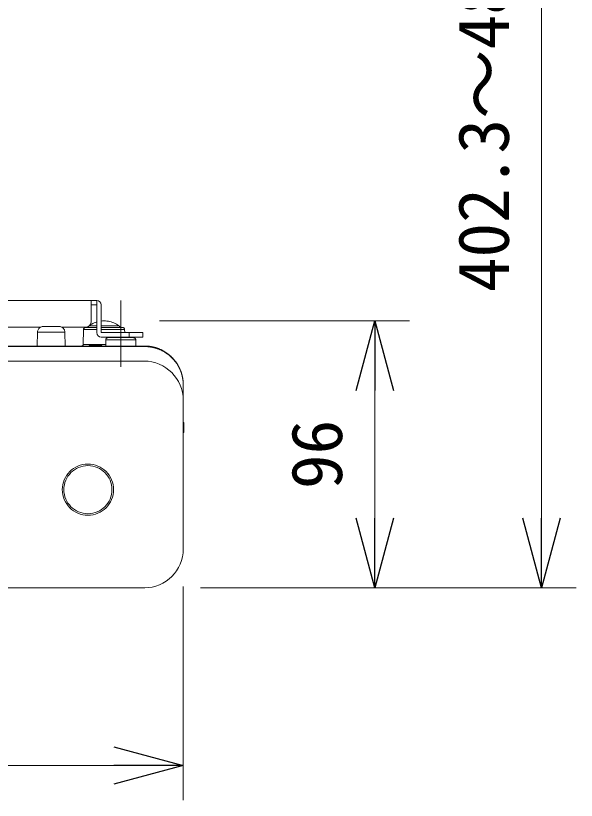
# Model space of a CAD drawing. Units: millimetres, scale not verified. Extents: x -62 to 62, y -56 to 57.
# Drawn here: x -13.39 to 6.77, y 0.35 to 28.58 of the extents above; entities that cross this region are included whole.
import ezdxf
from ezdxf.enums import TextEntityAlignment as Align

# ---------------------------------------------------------------- set-up
doc = ezdxf.new("R2010")
doc.units = ezdxf.units.MM
doc.header["$LTSCALE"] = 0.125
doc.linetypes.add('USER1', pattern=[28.575, 19.05, -3.175, 3.175, -3.175])
doc.layers.add('0-0_0', color=7, linetype='Continuous')
doc.layers.add('0-4_SUNPO', color=3, linetype='Continuous', lineweight=18)
doc.layers.add('0-5_GAIKEI', color=1, linetype='Continuous', lineweight=18)
doc.styles.add('ＭＳ ゴシック', font='')
doc.styles.get('ＭＳ ゴシック').set_extended_font_data('MS Gothic')

# ---------------------------------------------------------------- blocks, each defined once
blk = doc.blocks.new('_Open30')
at = {"layer": '0-0_0'}
blk.add_line((0, 0), (-1, 0), dxfattribs=at)
blk.add_lwpolyline([(-1, 0.26795), (0, 0), (-1, -0.26795)], dxfattribs=at)
blk = doc.blocks.new('D1')
at = {"layer": '0-4_SUNPO'}
for p, q in [((70.0229, 229.2628), (70.0229, 197.9939)), ((57.7571, 195.4939), (71.2729, 195.4939))]:
    blk.add_line(p, q, dxfattribs=at)
at = {"layer": '0-4_SUNPO', "xscale": 2.5, "yscale": 2.5, "rotation": 270}
blk.add_blockref('_Open30', (70.0229, 195.4939), dxfattribs=at)
at = {"layer": '0-4_SUNPO', "color": 7, "style": 'ＭＳ ゴシック'}
blk.add_text('402.3～482.3', height=1.833, rotation=90, dxfattribs=at).set_placement((69.3979, 206.1283), align=Align.BOTTOM_LEFT)
blk = doc.blocks.new('D3')
at = {"layer": '0-4_SUNPO'}
for p, q in [((57.1364, 195.54), (57.1364, 187.8484)), ((23.6364, 194.8916), (23.6364, 187.8484)), ((26.1364, 189.0984), (54.6364, 189.0984))]:
    blk.add_line(p, q, dxfattribs=at)
at = {"layer": '0-4_SUNPO', "xscale": 2.5, "yscale": 2.5, "rotation": 180}
blk.add_blockref('_Open30', (23.6364, 189.0984), dxfattribs=at)
at = {"layer": '0-4_SUNPO', "xscale": 2.5, "yscale": 2.5}
blk.add_blockref('_Open30', (57.1364, 189.0984), dxfattribs=at)
at = {"layer": '0-4_SUNPO', "color": 7, "style": 'ＭＳ ゴシック'}
blk.add_text('335', height=1.833, dxfattribs=at).set_placement((38.5114, 189.7234), align=Align.BOTTOM_LEFT)
blk = doc.blocks.new('D4')
at = {"layer": '0-4_SUNPO'}
for p, q in [((56.2867, 205.0946), (65.2729, 205.0946)), ((64.0229, 197.9939), (64.0229, 202.5946)), ((57.7571, 195.4939), (65.2729, 195.4939))]:
    blk.add_line(p, q, dxfattribs=at)
at = {"layer": '0-4_SUNPO', "xscale": 2.5, "yscale": 2.5}
for p, rotation in [((64.0229, 205.0946), 90), ((64.0229, 195.4939), 270)]:
    blk.add_blockref('_Open30', p, dxfattribs=dict(at, rotation=rotation))
at = {"layer": '0-4_SUNPO', "color": 7, "style": 'ＭＳ ゴシック'}
blk.add_text('96', height=1.833, rotation=90, dxfattribs=at).set_placement((63.3979, 199.0442), align=Align.BOTTOM_LEFT)

msp = doc.modelspace()

# ---------------------------------------------------------------- linework, layer by layer
at = {"layer": '0-5_GAIKEI', "color": 8, "linetype": 'USER1'}
msp.add_line((-9.6136, 15.9442), (-9.6136, 18.376), dxfattribs=at)
at = {"layer": '0-5_GAIKEI', "color": 7}
for p, q in [((-34.7536, 18.3328), (-10.4736, 18.3328)), ((-10.6736, 18.3328), (-10.6736, 17.5728)), ((-10.4736, 18.1728), (-10.6736, 18.1728)), ((-10.4736, 17.1728), (-10.4736, 18.3328)), ((-10.3136, 18.1728), (-10.3136, 17.1728)), ((-14.8136, 17.3728), (-12.4914, 17.3728)), ((-11.7352, 17.3728), (-10.8736, 17.3728)), ((-10.3136, 17.1728), (-8.8136, 17.1728)), ((-8.8136, 17.0128), (-10.3136, 17.0128)), ((-9.3136, 17.0128), (-9.3136, 17.1728)), ((-8.8136, 17.1728), (-8.8136, 17.0128)), ((-8.7637, 16.6927), (-39.4635, 16.6927)), ((-7.3636, 15.2928), (-7.3636, 9.3927)), ((-39.4843, 7.9939), (-8.7429, 7.9939))]:
    msp.add_line(p, q, dxfattribs=at)
at = {"layer": '0-5_GAIKEI'}
for p, q in [((-12.4044, 17.3928), (-11.8219, 17.3928)), ((-10.953, 17.2842), (-10.9626, 16.7418)), ((-10.953, 17.2842), (-10.4736, 17.2842)), ((-10.8731, 17.3628), (-10.4736, 17.3628)), ((-10.4736, 17.421), (-10.7459, 17.421)), ((-9.6807, 17.421), (-10.3136, 17.421)), ((-10.3136, 17.3628), (-9.5539, 17.3628)), ((-10.3136, 17.2842), (-9.4737, 17.2842)), ((-9.4717, 17.1728), (-9.4737, 17.2842)), ((-12.6046, 17.1964), (-12.6135, 16.6927)), ((-12.6046, 17.1964), (-11.622, 17.1964)), ((-11.6134, 16.6927), (-11.622, 17.1964)), ((-10.0734, 16.9928), (-9.1535, 16.9928)), ((-9.9886, 17.0128), (-9.9886, 16.9928)), ((-9.2386, 16.9928), (-9.2386, 17.0128)), ((-8.7637, 16.6746), (-22.359, 16.6746)), ((-10.1534, 16.7418), (-10.9626, 16.7418)), ((-10.7453, 16.6927), (-10.7453, 16.7077)), ((-10.296, 16.7077), (-10.7453, 16.7077)), ((-10.7205, 16.6927), (-10.7205, 16.7077)), ((-10.4955, 16.6927), (-10.4955, 16.7077)), ((-10.4524, 16.6927), (-10.4524, 16.7077)), ((-10.3029, 16.6927), (-10.3029, 16.7077)), ((-10.296, 16.6927), (-10.296, 16.7077)), ((-9.0736, 16.9127), (-10.1536, 16.9127)), ((-10.1536, 16.9127), (-10.1536, 16.6927)), ((-9.0736, 16.6927), (-9.0736, 16.9127)), ((-8.7637, 16.6746), (-8.7637, 16.6927)), ((-39.4515, 16.151), (-8.7758, 16.151)), ((-7.3436, 13.942), (-7.3636, 13.942)), ((-7.3636, 13.9168), (-7.3436, 13.9168)), ((-7.3636, 13.8379), (-7.3436, 13.8379)), ((-7.3436, 13.942), (-7.3436, 13.5837)), ((-7.3636, 13.8128), (-7.3436, 13.8128)), ((-7.3636, 13.7129), (-7.3436, 13.7129)), ((-7.3636, 13.6879), (-7.3436, 13.6879)), ((-7.3636, 13.6085), (-7.3436, 13.6085)), ((-7.3636, 13.5837), (-7.3436, 13.5837))]:
    msp.add_line(p, q, dxfattribs=at)
for points in [[(-10.4736, 17.5566), (-10.5175, 17.5424), (-10.5655, 17.5227), (-10.6125, 17.5015), (-10.6583, 17.4775), (-10.7028, 17.4509), (-10.7459, 17.4217)], [(-10.2133, 17.5946), (-10.2653, 17.5931), (-10.3136, 17.589)], [(-10.2133, 17.5946), (-10.1613, 17.5931), (-10.1097, 17.5887), (-10.0586, 17.5814), (-10.008, 17.5712), (-9.9582, 17.5571), (-9.9092, 17.5413), (-9.8612, 17.5227), (-9.8142, 17.5015), (-9.7684, 17.4775), (-9.7238, 17.4509), (-9.6807, 17.4217)], [(-12.4044, 17.3928), (-12.4337, 17.3906), (-12.4617, 17.3845), (-12.488, 17.3746), (-12.5124, 17.3613), (-12.5346, 17.3448), (-12.5543, 17.3255), (-12.5712, 17.3036), (-12.5849, 17.2794), (-12.5953, 17.2533), (-12.6019, 17.2255), (-12.6046, 17.1964)], [(-11.622, 17.1964), (-11.6247, 17.2255), (-11.6314, 17.2533), (-11.6417, 17.2794), (-11.6555, 17.3036), (-11.6724, 17.3255), (-11.6921, 17.3448), (-11.7142, 17.3613), (-11.7386, 17.3746), (-11.7649, 17.3845), (-11.7927, 17.3906), (-11.8219, 17.3928)], [(-10.8731, 17.3628), (-10.8848, 17.3619), (-10.896, 17.3595), (-10.9065, 17.3555), (-10.9162, 17.3502), (-10.9251, 17.3436), (-10.933, 17.3358), (-10.9397, 17.3271), (-10.9452, 17.3174), (-10.9493, 17.307), (-10.952, 17.2959), (-10.953, 17.2842)], [(-10.7849, 17.3628), (-10.7833, 17.3691), (-10.7812, 17.3754), (-10.7787, 17.3814), (-10.7759, 17.3872), (-10.7726, 17.3929), (-10.769, 17.3982), (-10.765, 17.4034), (-10.7607, 17.4082), (-10.7561, 17.4128), (-10.7512, 17.4171), (-10.7459, 17.421)], [(-9.6418, 17.3628), (-9.6434, 17.3691), (-9.6455, 17.3754), (-9.648, 17.3814), (-9.6508, 17.3872), (-9.6541, 17.3929), (-9.6577, 17.3982), (-9.6617, 17.4034), (-9.666, 17.4082), (-9.6706, 17.4128), (-9.6755, 17.4171), (-9.6807, 17.421)], [(-9.4737, 17.2842), (-9.4747, 17.2959), (-9.4773, 17.307), (-9.4815, 17.3174), (-9.487, 17.3271), (-9.4937, 17.3358), (-9.5016, 17.3436), (-9.5105, 17.3502), (-9.5203, 17.3555), (-9.5309, 17.3595), (-9.5422, 17.3619), (-9.5539, 17.3628)], [(-10.0734, 16.9928), (-10.0852, 16.9919), (-10.0966, 16.9894), (-10.1072, 16.9853), (-10.1171, 16.9799), (-10.1261, 16.9731), (-10.134, 16.9652), (-10.1407, 16.9563), (-10.1462, 16.9465), (-10.1502, 16.9358), (-10.1528, 16.9245), (-10.1536, 16.9127)], [(-9.0736, 16.9127), (-9.0745, 16.9245), (-9.077, 16.9358), (-9.081, 16.9465), (-9.0865, 16.9563), (-9.0932, 16.9652), (-9.1011, 16.9731), (-9.11, 16.9799), (-9.1198, 16.9853), (-9.1304, 16.9894), (-9.1417, 16.9919), (-9.1535, 16.9928)], [(-10.9626, 16.7418), (-10.9633, 16.7345), (-10.9649, 16.7276), (-10.9675, 16.7211), (-10.9709, 16.715), (-10.9752, 16.7096), (-10.9801, 16.7047), (-10.9857, 16.7006), (-10.9918, 16.6973), (-10.9983, 16.6948), (-11.0053, 16.6932), (-11.0126, 16.6927)], [(-8.2544, 16.5794), (-8.2776, 16.5881), (-8.301, 16.5964), (-8.3245, 16.6044), (-8.3482, 16.6119), (-8.372, 16.619), (-8.396, 16.6257), (-8.4201, 16.632), (-8.4442, 16.6379), (-8.4685, 16.6434), (-8.4929, 16.6484), (-8.505, 16.6508), (-8.5172, 16.6531), (-8.5294, 16.6553), (-8.5416, 16.6573), (-8.5539, 16.6592), (-8.5661, 16.661), (-8.5784, 16.6627), (-8.5907, 16.6643), (-8.603, 16.6657), (-8.6153, 16.6671), (-8.6276, 16.6683), (-8.64, 16.6693), (-8.6524, 16.6702), (-8.6648, 16.6709), (-8.6772, 16.6716), (-8.6896, 16.6722), (-8.702, 16.6727), (-8.7143, 16.6732), (-8.7267, 16.6736), (-8.739, 16.674), (-8.7514, 16.6743), (-8.7637, 16.6746)], [(-7.5354, 15.9536), (-7.5477, 15.9752), (-7.5603, 15.9967), (-7.5734, 16.0178), (-7.5868, 16.0388), (-7.6006, 16.0595), (-7.6148, 16.0801), (-7.6294, 16.1005), (-7.6443, 16.1206), (-7.6596, 16.1403), (-7.6752, 16.1598), (-7.6912, 16.1791), (-7.7075, 16.198), (-7.7241, 16.2166), (-7.7411, 16.2349), (-7.7584, 16.253), (-7.776, 16.2707), (-7.794, 16.288), (-7.8123, 16.3049), (-7.8309, 16.3216), (-7.8498, 16.3379), (-7.8689, 16.3539), (-7.8884, 16.3696), (-7.908, 16.3849), (-7.928, 16.3999), (-7.9482, 16.4145), (-7.9686, 16.4288), (-7.9892, 16.4428), (-8.0101, 16.4563), (-8.0313, 16.4695), (-8.0527, 16.4822), (-8.0743, 16.4946), (-8.0961, 16.5066), (-8.1182, 16.5182), (-8.1404, 16.5294), (-8.1629, 16.5402), (-8.1856, 16.5506), (-8.2084, 16.5606), (-8.2314, 16.5702), (-8.2544, 16.5794)], [(-8.7758, 16.151), (-8.6314, 16.1437), (-8.4911, 16.1223), (-8.3558, 16.0875), (-8.2261, 16.04), (-8.1026, 15.9805), (-7.9862, 15.9098), (-7.8775, 15.8285), (-7.7772, 15.7373), (-7.6861, 15.637), (-7.6048, 15.5283), (-7.534, 15.4119), (-7.4746, 15.2885), (-7.4271, 15.1587), (-7.3923, 15.0234), (-7.3709, 14.8832), (-7.3636, 14.7388)], [(-7.3636, 15.2928), (-7.364, 15.305), (-7.3644, 15.3172), (-7.3648, 15.3294), (-7.3652, 15.3417), (-7.3657, 15.3539), (-7.3663, 15.3661), (-7.3669, 15.3783), (-7.3677, 15.3905), (-7.3685, 15.4027), (-7.3694, 15.4149), (-7.3705, 15.4272), (-7.3717, 15.4393), (-7.373, 15.4514), (-7.3744, 15.4635), (-7.376, 15.4757), (-7.3777, 15.4878), (-7.3795, 15.4999), (-7.3814, 15.512), (-7.3835, 15.5241), (-7.3857, 15.5362), (-7.388, 15.5483), (-7.3905, 15.5603), (-7.3956, 15.5844), (-7.4011, 15.6084), (-7.4071, 15.6323), (-7.4134, 15.6561), (-7.4202, 15.6798), (-7.4275, 15.7034), (-7.4351, 15.7268), (-7.4432, 15.7502), (-7.4517, 15.7734), (-7.4607, 15.7965), (-7.4701, 15.8194), (-7.4799, 15.8422), (-7.4902, 15.8649), (-7.5009, 15.8874), (-7.512, 15.9096), (-7.5235, 15.9317), (-7.5354, 15.9536)], [(-11.7154, 11.5247), (-11.7106, 11.619), (-11.6967, 11.7105), (-11.6739, 11.7989), (-11.6429, 11.8836), (-11.6041, 11.9641), (-11.5579, 12.0401), (-11.5047, 12.1111), (-11.4452, 12.1765), (-11.3797, 12.236), (-11.3087, 12.2891), (-11.2327, 12.3352), (-11.1521, 12.374), (-11.0673, 12.405), (-10.979, 12.4277), (-10.8874, 12.4417), (-10.7931, 12.4465), (-10.6989, 12.4417), (-10.6073, 12.4277), (-10.519, 12.405), (-10.4343, 12.374), (-10.3537, 12.3352), (-10.2777, 12.2891), (-10.2067, 12.236), (-10.1412, 12.1765), (-10.0817, 12.1111), (-10.0287, 12.0401), (-9.9825, 11.9641), (-9.9437, 11.8836), (-9.9127, 11.7989), (-9.89, 11.7105), (-9.876, 11.619), (-9.8712, 11.5247), (-9.876, 11.4305), (-9.89, 11.3389), (-9.9127, 11.2506), (-9.9437, 11.1659), (-9.9825, 11.0853), (-10.0287, 11.0093), (-10.0817, 10.9383)], [(-9.9277, 11.5247), (-9.9322, 11.6133), (-9.9453, 11.6993), (-9.9667, 11.7822), (-9.9958, 11.8618), (-10.0322, 11.9374), (-10.0756, 12.0088), (-10.1254, 12.0754), (-10.1813, 12.1369), (-10.2427, 12.1927), (-10.3093, 12.2426), (-10.3807, 12.2859), (-10.4563, 12.3223), (-10.5358, 12.3514), (-10.6188, 12.3727), (-10.7047, 12.3858), (-10.7931, 12.3903), (-10.8817, 12.3858), (-10.9676, 12.3727), (-11.0506, 12.3514), (-11.1302, 12.3223), (-11.2058, 12.2859), (-11.2772, 12.2426), (-11.3439, 12.1927), (-11.4053, 12.1369), (-11.4612, 12.0754), (-11.5111, 12.0088), (-11.5544, 11.9374), (-11.5909, 11.8618), (-11.62, 11.7822), (-11.6413, 11.6993), (-11.6544, 11.6133), (-11.6589, 11.5247), (-11.6544, 11.4362), (-11.6413, 11.3502), (-11.62, 11.2673), (-11.5909, 11.1877), (-11.5544, 11.112), (-11.5111, 11.0407), (-11.4612, 10.974)], [(-10.0817, 10.9383), (-10.1412, 10.8728), (-10.2067, 10.8133), (-10.2777, 10.7603), (-10.3537, 10.7141), (-10.4343, 10.6753), (-10.519, 10.6443), (-10.6073, 10.6215), (-10.6989, 10.6076), (-10.7931, 10.6028), (-10.8874, 10.6076), (-10.979, 10.6215), (-11.0673, 10.6443), (-11.1521, 10.6753), (-11.2327, 10.7141), (-11.3087, 10.7603), (-11.3797, 10.8133), (-11.4452, 10.8728), (-11.5047, 10.9383), (-11.5579, 11.0093), (-11.6041, 11.0853), (-11.6429, 11.1659), (-11.6739, 11.2506), (-11.6967, 11.3389), (-11.7106, 11.4305), (-11.7154, 11.5247)], [(-11.4612, 10.974), (-11.4053, 10.9125), (-11.3439, 10.8567), (-11.2772, 10.8068), (-11.2058, 10.7635), (-11.1302, 10.727), (-11.0506, 10.6979), (-10.9676, 10.6766), (-10.8817, 10.6634), (-10.7931, 10.659), (-10.7047, 10.6634), (-10.6188, 10.6766), (-10.5358, 10.6979), (-10.4563, 10.727), (-10.3807, 10.7635), (-10.3093, 10.8068), (-10.2427, 10.8567), (-10.1813, 10.9125), (-10.1254, 10.974), (-10.0756, 11.0407), (-10.0322, 11.112), (-9.9958, 11.1877), (-9.9667, 11.2673), (-9.9453, 11.3502), (-9.9322, 11.4362), (-9.9277, 11.5247)]]:
    msp.add_lwpolyline(points, dxfattribs=at)
at = {"layer": '0-5_GAIKEI', "color": 7}
for points in [[(-8.2552, 16.5973), (-8.2687, 16.6025), (-8.2823, 16.6075), (-8.2959, 16.6124), (-8.3096, 16.6171), (-8.3233, 16.6217), (-8.337, 16.6262), (-8.3509, 16.6306), (-8.3647, 16.6348), (-8.3787, 16.6388), (-8.3927, 16.6427), (-8.4067, 16.6465), (-8.4208, 16.6501), (-8.435, 16.6536), (-8.4491, 16.6568), (-8.4633, 16.66), (-8.4774, 16.6631), (-8.4915, 16.666), (-8.5057, 16.6688), (-8.5199, 16.6714), (-8.5341, 16.6739), (-8.5484, 16.6762), (-8.5627, 16.6784), (-8.577, 16.6804), (-8.5913, 16.6822), (-8.6057, 16.6839), (-8.62, 16.6855), (-8.633, 16.6867), (-8.646, 16.6879), (-8.6591, 16.6889), (-8.6721, 16.6898), (-8.6852, 16.6906), (-8.6983, 16.6912), (-8.7114, 16.6918), (-8.7245, 16.6922), (-8.7375, 16.6925), (-8.7506, 16.6927), (-8.7637, 16.6927)], [(-7.7839, 16.2929), (-7.7943, 16.303), (-7.8048, 16.3129), (-7.8154, 16.3228), (-7.8262, 16.3325), (-7.837, 16.3422), (-7.8479, 16.3517), (-7.8589, 16.3611), (-7.87, 16.3704), (-7.8812, 16.3795), (-7.8924, 16.3885), (-7.9038, 16.3974), (-7.9152, 16.4062), (-7.9267, 16.4149), (-7.9383, 16.4235), (-7.9501, 16.432), (-7.9619, 16.4403), (-7.9738, 16.4486), (-7.9858, 16.4567), (-7.9979, 16.4647), (-8.01, 16.4726), (-8.0223, 16.4803), (-8.0347, 16.488), (-8.0471, 16.4955), (-8.0596, 16.5028), (-8.0721, 16.5101), (-8.0847, 16.5172), (-8.0974, 16.5241), (-8.1102, 16.531), (-8.1231, 16.5377), (-8.136, 16.5443), (-8.1491, 16.5508), (-8.1622, 16.5571), (-8.1753, 16.5633), (-8.1884, 16.5693), (-8.2017, 16.5752), (-8.215, 16.5809), (-8.2283, 16.5865), (-8.2417, 16.592), (-8.2552, 16.5973)], [(-7.4709, 15.8301), (-7.4764, 15.8433), (-7.4821, 15.8564), (-7.4879, 15.8695), (-7.4939, 15.8824), (-7.5, 15.8953), (-7.5063, 15.9083), (-7.5127, 15.9212), (-7.5192, 15.934), (-7.5258, 15.9468), (-7.5326, 15.9595), (-7.5395, 15.9721), (-7.5466, 15.9846), (-7.5537, 15.9971), (-7.5611, 16.0095), (-7.5685, 16.0218), (-7.5762, 16.034), (-7.5838, 16.0462), (-7.5917, 16.0583), (-7.5996, 16.0704), (-7.6077, 16.0824), (-7.6159, 16.0943), (-7.6242, 16.1062), (-7.6327, 16.1179), (-7.6413, 16.1296), (-7.65, 16.1412), (-7.6589, 16.1527), (-7.6678, 16.1641), (-7.6768, 16.1753), (-7.6859, 16.1865), (-7.6952, 16.1975), (-7.7046, 16.2085), (-7.7141, 16.2194), (-7.7237, 16.2302), (-7.7335, 16.2409), (-7.7433, 16.2515), (-7.7533, 16.262), (-7.7634, 16.2724), (-7.7736, 16.2827), (-7.7839, 16.2929)], [(-7.3636, 15.2928), (-7.3637, 15.3069), (-7.3639, 15.3209), (-7.3643, 15.335), (-7.3648, 15.349), (-7.3655, 15.363), (-7.3663, 15.377), (-7.3672, 15.391), (-7.3683, 15.4051), (-7.3695, 15.4191), (-7.3708, 15.4331), (-7.3722, 15.4471), (-7.3739, 15.4611), (-7.3757, 15.4751), (-7.3776, 15.4891), (-7.3796, 15.503), (-7.3818, 15.5169), (-7.3841, 15.5308), (-7.3865, 15.5447), (-7.3891, 15.5585), (-7.3918, 15.5723), (-7.3947, 15.5862), (-7.3977, 15.5999), (-7.4009, 15.6138), (-7.4042, 15.6276), (-7.4077, 15.6413), (-7.4113, 15.655), (-7.4151, 15.6687), (-7.419, 15.6823), (-7.423, 15.6959), (-7.4272, 15.7094), (-7.4315, 15.7229), (-7.4359, 15.7364), (-7.4404, 15.7498), (-7.4452, 15.7633), (-7.4501, 15.7768), (-7.4551, 15.7902), (-7.4602, 15.8036), (-7.4655, 15.8169), (-7.4709, 15.8301)], [(-7.3636, 9.3927), (-7.3708, 9.2496), (-7.392, 9.1106), (-7.4265, 8.9765), (-7.4736, 8.8478), (-7.5326, 8.7255), (-7.6027, 8.6101), (-7.6833, 8.5023), (-7.7736, 8.4029), (-7.873, 8.3125), (-7.9808, 8.2319), (-8.0963, 8.1618), (-8.2186, 8.1028), (-8.3473, 8.0558), (-8.4815, 8.0213), (-8.6205, 8), (-8.7637, 7.9928)]]:
    msp.add_lwpolyline(points, dxfattribs=at)
for centre, radius, start, end in [((-10.4736, 18.1728), 0.16, 0, 90), ((-10.8736, 17.5728), 0.2, 270, 0), ((-10.3136, 17.1728), 0.16, 180, 270)]:
    msp.add_arc(centre, radius, start, end, dxfattribs=at)

# ---------------------------------------------------------------- block references
at = {"layer": '0-4_SUNPO'}
for name in ['D1', 'D4', 'D3']:
    msp.add_blockref(name, (-64.5, -187.5), dxfattribs=at)

doc.saveas('drawing.dxf')
